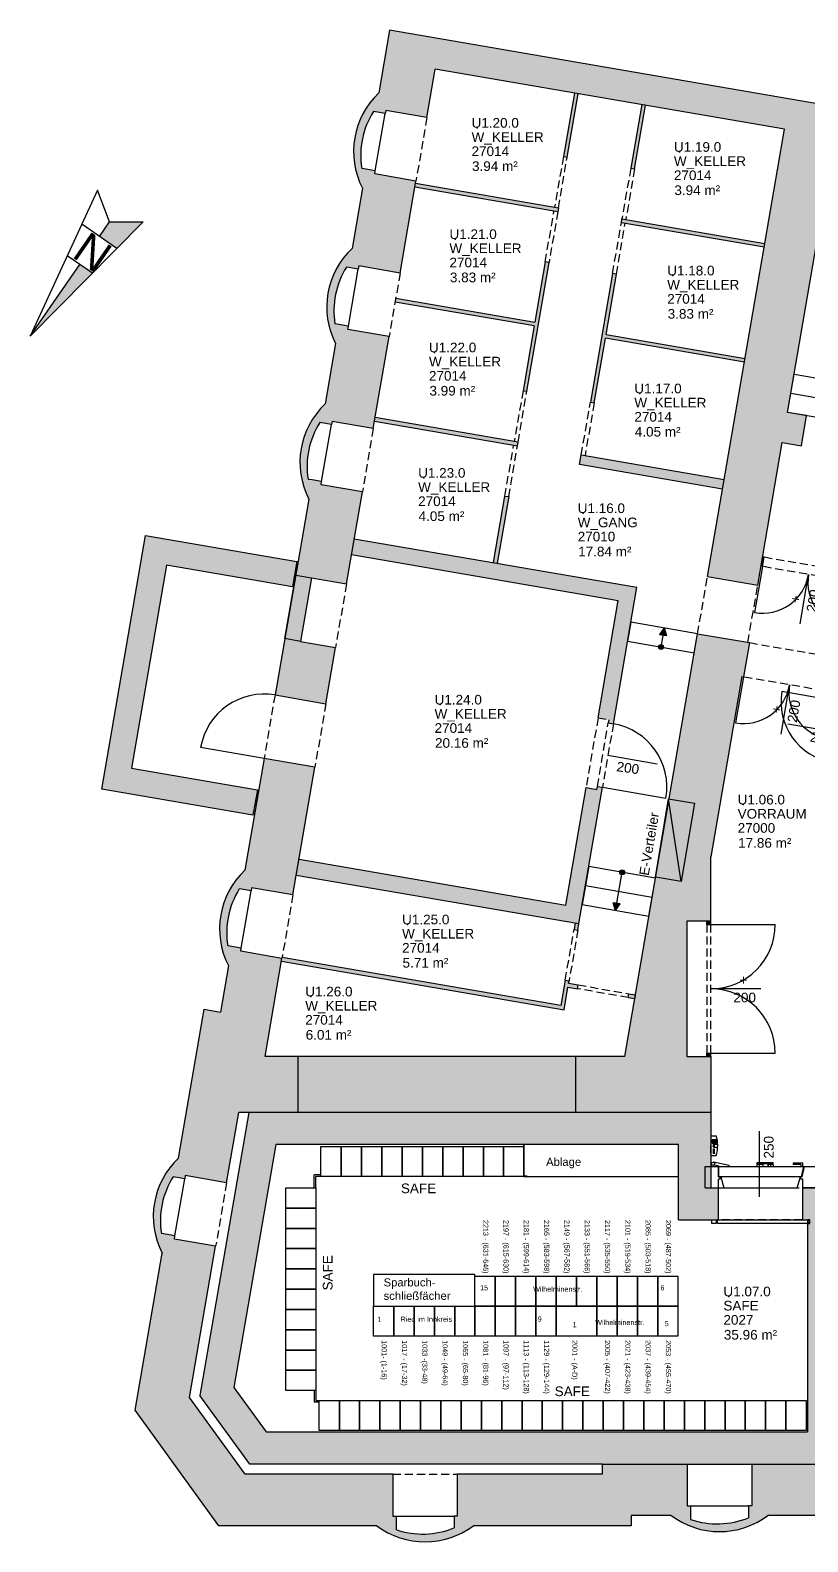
# Model space of a CAD drawing. Header units: centimetres. Extents: x 742 to 3303, y 156 to 2503.
# Drawn here: x 742 to 1949, y 156 to 2503 of the extents above; entities that cross this region are included whole.
import ezdxf
from ezdxf.enums import TextEntityAlignment as Align

# ---------------------------------------------------------------- set-up
doc = ezdxf.new("R2010")
doc.units = ezdxf.units.CM
doc.header["$LTSCALE"] = 50
doc.linetypes.add('AUSGEZOGEN', pattern=[0])
doc.linetypes.add('VERDECKT', pattern=[0.375, 0.25, -0.125])
for name, color, linetype in [('ARC-Tueren', 5, 'Continuous'), ('ARC-Tueren-nv', 5, 'Continuous'), ('BE-T-PM', 7, 'Continuous'), ('BE-T-RNBVBF', 7, 'Continuous'), ('BS-NPF', 7, 'Continuous'), ('BS-STT-A', 203, 'Continuous'), ('BS-WA-A-T', 203, 'Continuous'), ('BS-WA-C-NT', 253, 'Continuous'), ('BS-WA-C-T', 253, 'Continuous'), ('BS-WA-S-NT', 201, 'Continuous'), ('BS-WA-S-T', 201, 'Continuous'), ('BS-WA-V-NT', 203, 'VERDECKT'), ('BS-WA-V-T', 203, 'VERDECKT'), ('HB-ZU-EL-VS', 10, 'Continuous'), ('HB-ZU-MOE', 42, 'Continuous'), ('HB-ZU-MOE-SI', 145, 'Continuous')]:
    doc.layers.add(name, color=color, linetype=linetype)
doc.styles.add('MOE', font='arial.ttf')
doc.styles.add('RNB', font='arial.ttf', dxfattribs={"width": 0.8})
doc.styles.get("Standard").update_dxf_attribs({"font": 'arial.ttf'})

# ---------------------------------------------------------------- blocks, each defined once
blk = doc.blocks.new('RNB-VBF')
at = {"layer": 'BE-T-PM'}
blk.add_point((0, 0), dxfattribs=at)
at = {"layer": 'BE-T-RNBVBF', "style": 'RNB'}
for tag, p in [('RAUM_NUMMER', (-8.6, 0.1)), ('RAUM_BEZEICHNUNG', (-8.6, -21.9)), ('RAUM_NUMMER_OE', (-8.6, -43.9)), ('FLAECHE', (-7.9, -67.1))]:
    blk.add_attdef(tag, p, '', height=15, dxfattribs=at)
for tag, p, height, flags in [('BELEGUNG_MAX', (72.4, -52.8), 2.5, 9), ('BELEGUNG_AUS_MOEBLIERUNGSPLAN', (72.4, -56.9), 2.5, 9), ('BEMERKUNG', (72.4, -69.4), 2.5, 9), ('ID', (72.4, -61.1), 2.5, 9), ('ID_RNB', (72.4, -65.3), 2.5, 9), ('RAUM_NUMMER_PLATZHALTER', (-9.2, -89.3), 15, 1), ('RAUM_HOEHE', (72.4, -73.4), 2.5, 9), ('RAUM_FUNKTION', (72.4, -77.4), 2.5, 9), ('RAUM_AUFBAU', (72.4, -81.4), 2.5, 9), ('RAUM_MIETEINHEIT', (72.4, -85.4), 2.5, 9), ('BODENBELAG_AUS_PLAN', (-9.2, -111.3), 15, 1)]:
    blk.add_attdef(tag, p, '', height=height, dxfattribs=dict(at, flags=flags))
blk = doc.blocks.new('*U3')
for p, q in [((0, 0), (31.5, 0)), ((0, -46.5), (0, 0)), ((31.5, 0), (31.5, -46.5)), ((31.5, -46.5), (0, -46.5))]:
    blk.add_line(p, q)
at = {"style": 'MOE'}
blk.add_attdef('BEZEICHNUNG', (-2, -72.4), '', height=15, dxfattribs=at)
for tag, p, flags in [('BREITE1', (-3.8, -104.6), 3), ('LAENGE1', (-3.6, -89.5), 3), ('HOEHE', (-4.5, -120.7), 1), ('HERSTELLER', (-4.5, -151.1), 1), ('INVENTARNUMMER', (-4.5, -136.1), 1), ('DB_ID', (-4.5, -166.1), 1), ('BEMERKUNG', (-4.5, -184.3), 1)]:
    blk.add_attdef(tag, p, '', height=12.5, dxfattribs=dict(at, flags=flags))
blk = doc.blocks.new('*U4')
for p, q in [((0, 0), (31.5, 0)), ((0, -46.5), (0, 0)), ((31.5, 0), (31.5, -46.5)), ((31.5, -46.5), (0, -46.5))]:
    blk.add_line(p, q)
at = {"style": 'MOE'}
blk.add_attdef('BEZEICHNUNG', (-12.3, 6.9), '', height=15, dxfattribs=at)
for tag, p, flags in [('BREITE1', (-3.8, -104.6), 3), ('LAENGE1', (-3.6, -89.5), 3), ('HOEHE', (-4.5, -120.7), 1), ('HERSTELLER', (-4.5, -151.1), 1), ('INVENTARNUMMER', (-4.5, -136.1), 1), ('DB_ID', (-4.5, -166.1), 1), ('BEMERKUNG', (-4.5, -184.3), 1)]:
    blk.add_attdef(tag, p, '', height=12.5, dxfattribs=dict(at, flags=flags))
blk = doc.blocks.new('*U11')
for points in [[(5.5, 48.9), (0, 60), (-5.5, 48.9)], [(3.7, 0, 1), (-3.7, 0, 1)]]:
    blk.add_hatch(color=7).paths.add_polyline_path(points)
at = {"color": 7}
for p, q in [((0, 60), (-5.5, 48.9)), ((-5.5, 48.9), (5.5, 48.9)), ((0, 60), (0, 0)), ((0, 60), (5.5, 48.9))]:
    blk.add_line(p, q, dxfattribs=at)
blk.add_circle((0, 0), 3.75, dxfattribs=at)
blk = doc.blocks.new('*U12')
for points in [[(5.5, 18.9), (0, 30), (-5.5, 18.9)], [(3.7, 0, 1), (-3.7, 0, 1)]]:
    blk.add_hatch(color=7).paths.add_polyline_path(points)
at = {"color": 7}
for p, q in [((0, 30), (-5.5, 18.9)), ((0, 30), (0, 0)), ((0, 30), (5.5, 18.9)), ((-5.5, 18.9), (5.5, 18.9))]:
    blk.add_line(p, q, dxfattribs=at)
blk.add_circle((0, 0), 3.75, dxfattribs=at)
blk = doc.blocks.new('*U29')
at = {"layer": 'ARC-Tueren'}
blk.add_line((-49.5, -28.3), (-49.5, -128.3), dxfattribs=at)
blk.add_arc((-49.5, -28.3), 100, 270, 0, dxfattribs=at)
at = {"layer": 'ARC-Tueren-nv'}
blk.add_line((0.5, -105.9), (0.5, -28.3), dxfattribs=at)
at = {"layer": 'ARC-Tueren-nv', "flags": 1}
for tag, p in [('TUERTYP', (-98.6, 40.2)), ('FLAECHE', (-98.6, 31.6)), ('DORNMASS', (-98.6, 23.1)), ('ANSCHLAGTYP', (-98.6, 14.5)), ('MATERIAL', (-98.6, 5.9)), ('FARBE', (-98.6, -2.6))]:
    blk.add_attdef(tag, p, '', height=5, dxfattribs=at)
at = {"layer": 'ARC-Tueren-nv'}
for tag, p in [('BRANDSCHUTZ-KL', (1.3, 4.2)), ('BEMERKUNG', (4.2, -11.2)), ('TUER-NR', (0.6, -14.2))]:
    blk.add_attdef(tag, text='', height=12.5, dxfattribs=at).set_placement(p, align=Align.CENTER)
blk.add_attdef('HOEHE', (-21.2, -44.9), '', height=15, rotation=271.6432, dxfattribs=at)
at = {"layer": 'ARC-Tueren-nv', "flags": 2}
blk.add_attdef('BREITE1', (5.9, -44.2), '', height=15, rotation=271.6432, dxfattribs=at)
blk = doc.blocks.new('*U31')
at = {"layer": 'ARC-Tueren'}
for p, q in [((-100, 79.5), (-100, -20.5)), ((100, 79.5), (100, -20.5))]:
    blk.add_line(p, q, dxfattribs=at)
for centre, start, end in [((-100, 79.5), 270, 0), ((100, 79.5), 180, 270)]:
    blk.add_arc(centre, 100, start, end, dxfattribs=at)
at = {"layer": 'ARC-Tueren-nv'}
blk.add_line((0, 1.9), (0, 79.5), dxfattribs=at)
at = {"layer": 'ARC-Tueren-nv', "insert": (21.1, 35.1), "char_height": 15, "width": 48.816, "attachment_point": 1, "rotation": 270}
blk.add_mtext('+', dxfattribs=at)
at = {"layer": 'ARC-Tueren-nv', "flags": 1}
for tag, p in [('TUERTYP', (-99.1, 148)), ('FLAECHE', (-99.1, 139.5)), ('ANSCHLAGTYP', (-99.1, 122.3)), ('DORNMASS', (-99.1, 130.9)), ('MATERIAL', (-99.1, 113.8)), ('FARBE', (-99.1, 105.2))]:
    blk.add_attdef(tag, p, '', height=5, dxfattribs=at)
at = {"layer": 'ARC-Tueren-nv'}
for tag, p in [('BEMERKUNG', (-0.9, 112.3)), ('BRANDSCHUTZ-KL', (-0.4, 96.4)), ('TUER-NR', (0, 79.6))]:
    blk.add_attdef(tag, text='', height=12.5, dxfattribs=at).set_placement(p, align=Align.CENTER)
at = {"layer": 'ARC-Tueren-nv', "flags": 2}
for tag, p in [('BREITE1', (5.3, 71.2)), ('BREITE2', (6.1, 24.2))]:
    blk.add_attdef(tag, p, '', height=15, rotation=270, dxfattribs=at)
at = {"layer": 'ARC-Tueren-nv'}
blk.add_attdef('HOEHE', (-21, 44.5), '', height=15, rotation=270, dxfattribs=at)
blk = doc.blocks.new('*U32')
at = {"layer": 'ARC-Tueren'}
blk.add_line((-47, -28.3), (-47, -123.3), dxfattribs=at)
blk.add_arc((-47, -28.3), 95, 270, 0, dxfattribs=at)
at = {"layer": 'ARC-Tueren-nv'}
blk.add_line((0.5, -105.9), (0.5, -28.3), dxfattribs=at)
at = {"layer": 'ARC-Tueren-nv', "flags": 1}
for tag, p in [('TUERTYP', (-98.6, 40.2)), ('FLAECHE', (-98.6, 31.6)), ('DORNMASS', (-98.6, 23.1)), ('ANSCHLAGTYP', (-98.6, 14.5)), ('MATERIAL', (-98.6, 5.9)), ('FARBE', (-98.6, -2.6))]:
    blk.add_attdef(tag, p, '', height=5, dxfattribs=at)
at = {"layer": 'ARC-Tueren-nv'}
for tag, p in [('BRANDSCHUTZ-KL', (1.3, 4.2)), ('BEMERKUNG', (4.2, -11.2)), ('TUER-NR', (0.6, -14.2))]:
    blk.add_attdef(tag, text='', height=12.5, dxfattribs=at).set_placement(p, align=Align.CENTER)
at = {"layer": 'ARC-Tueren-nv', "flags": 2}
blk.add_attdef('BREITE1', (-5, -68.5), '', height=15, rotation=91.3087, dxfattribs=at)
at = {"layer": 'ARC-Tueren-nv'}
blk.add_attdef('HOEHE', (22.1, -67.9), '', height=15, rotation=91.3087, dxfattribs=at)
blk = doc.blocks.new('*U33')
at = {"layer": 'ARC-Tueren'}
for p, q in [((-72.5, 79.5), (-72.5, 7)), ((72.5, 79.5), (72.5, 7))]:
    blk.add_line(p, q, dxfattribs=at)
for centre, start, end in [((-72.5, 79.5), 270, 0), ((72.5, 79.5), 180, 270)]:
    blk.add_arc(centre, 72.5, start, end, dxfattribs=at)
at = {"layer": 'ARC-Tueren-nv'}
blk.add_line((0, 1.9), (0, 79.5), dxfattribs=at)
at = {"layer": 'ARC-Tueren-nv', "insert": (-21.1, 32.3), "char_height": 15, "width": 48.816, "attachment_point": 1, "rotation": 90.1098}
blk.add_mtext('+', dxfattribs=at)
at = {"layer": 'ARC-Tueren-nv', "flags": 1}
for tag, p in [('TUERTYP', (-99.1, 148)), ('FLAECHE', (-99.1, 139.5)), ('ANSCHLAGTYP', (-99.1, 122.3)), ('DORNMASS', (-99.1, 130.9)), ('MATERIAL', (-99.1, 113.8)), ('FARBE', (-99.1, 105.2))]:
    blk.add_attdef(tag, p, '', height=5, dxfattribs=at)
at = {"layer": 'ARC-Tueren-nv'}
for tag, p in [('BEMERKUNG', (-0.9, 112.3)), ('BRANDSCHUTZ-KL', (-0.4, 96.4)), ('TUER-NR', (0, 79.6))]:
    blk.add_attdef(tag, text='', height=12.5, dxfattribs=at).set_placement(p, align=Align.CENTER)
at = {"layer": 'ARC-Tueren-nv', "flags": 2}
for tag, p in [('BREITE2', (-6.2, 43.2)), ('BREITE1', (-5.3, -3.7))]:
    blk.add_attdef(tag, p, '', height=15, rotation=90.1098, dxfattribs=at)
at = {"layer": 'ARC-Tueren-nv'}
blk.add_attdef('HOEHE', (21.1, 22.9), '', height=15, rotation=90.1098, dxfattribs=at)
blk = doc.blocks.new('*U61')
at = {"layer": 'ARC-Tueren'}
for p, q in [((-78.2, -6.2), (-78.2, -11.6)), ((-75.2, -6.2), (-78.2, -6.2)), ((-78.2, -11.6), (-75.2, -11.6)), ((-73.5, -6.2), (65, -6.2)), ((-66.6, -11.6), (-73.5, -11.6)), ((-66.6, -74.9), (-66.6, -11.6)), ((63.4, -11.6), (-66.6, -11.6)), ((63.4, -11.6), (63.4, -74.9)), ((63.4, -11.6), (65, -11.6)), ((65, -6.2), (65, -11.6)), ((67, -11.6), (67, -6.2)), ((67, -6.2), (73.8, -6.2)), ((73.8, -11.6), (67, -11.6)), ((73.8, -6.2), (73.8, -11.6)), ((-90.7, -94.6), (-90.7, -61.6)), ((-90.7, -61.6), (-66.6, -61.6)), ((-58.7, -61.6), (-63.7, -78.6)), ((55.5, -61.6), (-58.7, -61.6)), ((59.8, -78.6), (55.5, -61.6)), ((84.3, -61.6), (63.4, -61.6)), ((84.3, -61.6), (84.3, -94.6)), ((-66.2, -78.6), (-69.7, -94.6)), ((-65.2, -78.6), (-68.7, -94.6)), ((-66.6, -74.9), (-64.1, -74.9)), ((-66.2, -78.6), (63.3, -78.6)), ((-64.1, -74.9), (-64.1, -78.6)), ((60.7, -74.9), (60.7, -78.5)), ((60.7, -74.9), (63.4, -74.9)), ((63.4, -78.5), (60.7, -78.5)), ((63.3, -94.6), (63.3, -78.6)), ((63.4, -78.5), (63.4, -94.6)), ((84.3, -94.6), (-90.7, -94.6)), ((-67.4, -94.6), (-67.4, -99.7)), ((-67.4, -99.7), (-52.4, -99.7)), ((-64.4, -97.7), (-64.4, -94.6)), ((-64.4, -97.7), (-52.4, -97.7)), ((-52.4, -99.7), (-52.4, -97.6)), ((-21.8, -94.6), (-21.8, -97.6)), ((-21.8, -97.6), (-13.4, -97.6)), ((-21.4, -98.7), (-21.4, -100.7)), ((-21.4, -98.7), (3.6, -98.7)), ((3.6, -100.7), (-21.4, -100.7)), ((-19.8, -97.6), (-19.8, -99.6)), ((-19.8, -99.6), (-15.8, -99.6)), ((-17.9, -94.7), (-17.9, -98.7)), ((-15.8, -99.6), (-15.8, -97.6)), ((-13.4, -97.6), (-13.4, -94.6)), ((-12.9, -98.7), (-12.9, -94.7)), ((-5.9, -94.6), (-5.9, -97.6)), ((-5.9, -97.6), (4.1, -97.6)), ((3.6, -98.7), (3.6, -100.7)), ((4.1, -97.6), (4.1, -94.6)), ((46.9, -94.6), (46.9, -96.3)), ((46.9, -96.3), (71.1, -101.4)), ((61.9, -94.6), (70.2, -97.3)), ((70.2, -94.6), (70.9, -96.8)), ((73.9, -94.6), (73.3, -96.9))]:
    blk.add_line(p, q, dxfattribs=at)
blk.add_circle((72, -99.1), 2.5, dxfattribs=at)
for radius, start, end in [(3.2, 122.4613, 237.5372), (2.7, 89.8688, 269.9348)]:
    blk.add_arc((-73.5, -8.9), radius, start, end, dxfattribs=at)
at = {"layer": 'ARC-Tueren-nv'}
blk.add_line((0, -47.6), (0, -149.4), dxfattribs=at)
at = {"layer": 'ARC-Tueren-nv', "flags": 1}
for tag, p in [('TUERTYP', (-112.2, 43.9)), ('FLAECHE', (-112.2, 35.3)), ('DORNMASS', (-112.2, 26.8)), ('ANSCHLAGTYP', (-112.2, 18.2)), ('MATERIAL', (-112.2, 9.6)), ('FARBE', (-112.2, 1.1)), ('BEMERKUNG', (-112.2, -7.5))]:
    blk.add_attdef(tag, p, '', height=5, dxfattribs=at)
at = {"layer": 'ARC-Tueren-nv'}
for tag, p in [('BRANDSCHUTZ-KL', (-6.2, -6.6)), ('TUER-NR', (-2.4, -22.1))]:
    blk.add_attdef(tag, text='', height=12.5, dxfattribs=at).set_placement(p, align=Align.CENTER)
blk.add_attdef('HOEHE', (-21.9, -107.1), '', height=15, rotation=270, dxfattribs=at)
at = {"layer": 'ARC-Tueren-nv', "flags": 2}
blk.add_attdef('BREITE1', (4.8, -107.1), '', height=15, rotation=270, dxfattribs=at)
blk = doc.blocks.new('BS-Nordpeil')
h = blk.add_hatch(color=256)
h.paths.add_polyline_path([(122.7, 178), (107, 155.2), (134.2, 136.5), (175, 178)])
h.paths.add_polyline_path([(0, 0), (96.4, 98), (76.8, 111.5)])
for p, q in [((104.1, 226.9), (0, 0)), ((122.7, 178), (104.1, 226.9)), ((175, 178), (0, 0)), ((134.2, 136.5), (79.8, 174)), ((107, 155.2), (122.7, 178)), ((122.7, 178), (175, 178)), ((96.4, 98), (57.3, 124.9)), ((0, 0), (76.8, 111.5))]:
    blk.add_line(p, q)
at = {"insert": (90.2, 164.6), "char_height": 49, "width": 115.716, "attachment_point": 1, "rotation": 325.4226}
blk.add_mtext('N', dxfattribs=at)
blk = doc.blocks.new('*U62')
for p, q in [((0, 0), (63, 0)), ((0, -46.5), (0, 0)), ((63, 0), (63, -46.5)), ((63, -46.5), (0, -46.5))]:
    blk.add_line(p, q)
at = {"style": 'MOE'}
blk.add_attdef('BEZEICHNUNG', (-2, -72.4), '', height=15, dxfattribs=at)
for tag, p, flags in [('BREITE1', (-3.8, -104.6), 3), ('LAENGE1', (-3.6, -89.5), 3), ('HOEHE', (-4.5, -120.7), 1), ('HERSTELLER', (-4.5, -151.1), 1), ('INVENTARNUMMER', (-4.5, -136.1), 1), ('DB_ID', (-4.5, -166.1), 1), ('BEMERKUNG', (-4.5, -184.3), 1)]:
    blk.add_attdef(tag, p, '', height=12.5, dxfattribs=dict(at, flags=flags))
blk = doc.blocks.new('*U105')
blk.add_hatch(color=1).paths.add_polyline_path([(123.3, -40.4), (123.3, 0), (0, -40.4)])
for p, q in [((0, -40.4), (0, 0)), ((0, 0), (123.3, 0)), ((123.3, 0), (123.3, -40.4)), ((123.3, -40.4), (0, -40.4))]:
    blk.add_line(p, q)
at = {"color": 0}
blk.add_line((0, -40.4), (123.3, 0), dxfattribs=at)
at = {"color": 7, "ltscale": 100}
blk.add_attdef('BEZEICHNUNG', (-0.4, 10.9), '', height=15, dxfattribs=at)
at = {"color": 7, "ltscale": 100, "flags": 1}
for tag, p in [('TYPE', (-0.8, -74.9)), ('VERTEILERNUMMER', (-0.8, -95.1)), ('BEMERKUNG', (-0.8, -114.2))]:
    blk.add_attdef(tag, p, '', height=15, dxfattribs=at)

msp = doc.modelspace()

# ---------------------------------------------------------------- hatches: boundary and pattern name
at = {"layer": 'BS-WA-C-NT'}
h = msp.add_hatch(color=256, dxfattribs=at)
h.paths.add_polyline_path([(1592.4, 2404.4), (1586.5, 2405.4), (1569.5, 2306.8), (1575.4, 2305.8)])
h.paths.add_polyline_path([(1696.9, 2386.4), (1691, 2387.4), (1674, 2288.8), (1679.9, 2287.8)])
h.paths.add_polyline_path([(1561.8, 2227), (1340.1, 2265.2), (1339.1, 2259.3), (1560.8, 2221.1)])
h.paths.add_polyline_path([(1660.4, 2210), (1659.4, 2204.1), (1881.1, 2165.9), (1882.1, 2171.8)])
h.paths.add_polyline_path([(1635.6, 2030.6), (1651.7, 2124.2), (1645.8, 2125.3), (1611.3, 1925.2), (1617.2, 1924.2), (1634.6, 2024.7), (1850.4, 1987.5), (1851.4, 1993.4)])
h.paths.add_polyline_path([(1547.2, 2142.2), (1541.3, 2143.3), (1525.2, 2049.6), (1309.4, 2086.8), (1308.4, 2080.9), (1524.2, 2043.7), (1506.9, 1943.2), (1512.8, 1942.2)])
h = msp.add_hatch(color=256, dxfattribs=at)
h.paths.add_polyline_path([(1499.2, 1863.3), (1277.5, 1901.5), (1276.4, 1895.6), (1498.2, 1857.4)])
h.paths.add_polyline_path([(1597.2, 1843.4), (1594.7, 1828.6), (1816.4, 1790.4), (1819, 1805.2)])
h.paths.add_polyline_path([(1484.6, 1778.6), (1478.7, 1779.6), (1460.9, 1676.1), (1466.8, 1675.1)])
for points in [[(1881.1, 1684.9), (1878.7, 1685.3), (1876.1, 1670.5), (1878.6, 1670.1), (1878.6, 1670.1)], [(1798.3, 1119.3), (1792.3, 1119.3), (1792.3, 1114.3), (1798.3, 1114.3)], [(1798.3, 914.3), (1792.3, 914.3), (1792.3, 909.3), (1798.3, 909.3)]]:
    msp.add_hatch(color=256, dxfattribs=at).paths.add_polyline_path(points)
h = msp.add_hatch(color=256, dxfattribs=at)
h.paths.add_polyline_path([(1593.6, 1115.5), (1587.7, 1116.5), (1586, 1106.6), (1591.9, 1105.6)])
h.paths.add_polyline_path([(1671.2, 1006.7), (1670.2, 1000.8), (1680.1, 999.1), (1681.1, 1005)])
h.paths.add_polyline_path([(1133, 1062.9), (1132.7, 1061.6), (1131.9, 1057), (1570.5, 981.4), (1576.6, 1016.9), (1591.4, 1014.4), (1592.4, 1020.3), (1577.6, 1022.8), (1578.3, 1026.8), (1572.4, 1027.8), (1565.6, 988.4)])
at = {"layer": 'BS-WA-C-T'}
h = msp.add_hatch(color=256, dxfattribs=at)
h.dxf.hatch_style = 1
h.paths.add_polyline_path([(1299.9, 2503), (1283.1, 2405.6, 0.333333), (1257.7, 2257.8), (1241.5, 2164.2, 0.333333), (1216.1, 2016.3), (1199.9, 1922.7, 0.333333), (1174.5, 1774.9), (1154.1, 1656.6), (1178.7, 1652.4), (1232.9, 1643.1), (1257.5, 1786), (1193.5, 1797), (1194.3, 1801.9), (1179.6, 1804.5), (1173.4, 1805.5, -0.181689), (1191.5, 1893.7), (1194.8, 1893.2), (1209.6, 1890.6), (1210.5, 1895.5), (1274.5, 1884.5), (1299.1, 2027.4), (1235.1, 2038.4), (1235.9, 2043.4), (1221.2, 2045.9), (1215, 2047, -0.181689), (1233.1, 2135.2), (1236.4, 2134.6), (1251.2, 2132.1), (1252.1, 2137), (1316.1, 2125.9), (1340.7, 2268.8), (1276.7, 2279.9), (1277.5, 2284.8), (1262.8, 2287.3), (1256.6, 2288.4, -0.181689), (1274.7, 2376.6), (1278, 2376), (1292.8, 2373.5), (1293.7, 2378.4), (1357.7, 2367.4), (1370.7, 2442.6), (1912.7, 2349.2), (1793, 1654.4), (1871, 1641), (1909.2, 1862.7), (1938.8, 1857.6), (1946.9, 1904.4), (1917.3, 1909.5), (1990.7, 2335.7), (2536.3, 2241.7), (2524.4, 2172.8), (2602.5, 2159.3), (2622.4, 2275.1)])
h = msp.add_hatch(color=256, dxfattribs=at)
h.paths.add_polyline_path([(2602.5, 2159.3), (2524.4, 2172.8), (2507.5, 2074.2), (2585.5, 2060.8)])
h.paths.add_polyline_path([(2585.5, 2060.8), (2507.5, 2074.2), (2483.7, 1936.2), (2561.7, 1922.8)])
h.paths.add_polyline_path([(2544.8, 1824.2), (2466.7, 1837.7), (2462.9, 1815.5), (2242.5, 1853.5), (2234.4, 1806.7), (2454.8, 1768.7), (2444.7, 1710.2), (2522.8, 1696.8)])
h.paths.add_polyline_path([(2561.7, 1922.8), (2537.1, 1927), (2520.1, 1828.5), (2544.8, 1824.2)])
h.paths.add_polyline_path([(3302.6, 1546), (2496.8, 1546), (2505.8, 1598.2), (2427.8, 1611.7), (2416.8, 1547.9), (2478, 1466.8), (3252.6, 1466.8), (3252.6, 907.2), (3252.6, 822.3), (3252.6, 276.3), (3117.3, 276.3), (3117.3, 822.3), (3252.6, 822.3), (3252.6, 907.2), (3117.3, 907.2), (3117.3, 1322.2), (3084.8, 1322.2), (3084.8, 907.2), (3011.6, 907.2), (3011.6, 1322.2), (2710.1, 1322.2), (2710.1, 889.3), (2411.1, 889.3), (2411.1, 1321.1), (2364.1, 1321.1), (2364.1, 909.3), (2053.3, 909.3), (2053.3, 822.3), (2364.1, 822.3), (2740.1, 822.3), (2792.3, 822.3), (2792.3, 907.2), (2740.1, 907.2), (2740.1, 1272.2), (2969.3, 1272.2), (2969.3, 907.2), (2919.3, 907.2), (2919.3, 822.3), (3084.8, 822.3), (3084.8, 819.3), (3084.8, 807.3), (3084.8, 276.3), (2915.4, 276.3), (2915.4, 211.3), (2910.4, 211.3), (2910.4, 196.3), (2910.4, 192.9, -0.181689), (2820.4, 190.1), (2820.4, 196.3), (2820.4, 211.3), (2815.4, 211.3), (2815.4, 276.3), (2652, 276.3), (2652, 211.3), (2647, 211.3), (2647, 196.3), (2647, 192.9, -0.181689), (2557, 190.1), (2557, 196.3), (2557, 211.3), (2552, 211.3), (2552, 276.3), (2388.6, 276.3), (2388.6, 211.3), (2383.6, 211.3), (2383.6, 196.3), (2383.6, 192.9, -0.181689), (2293.6, 190.1), (2293.6, 196.3), (2293.6, 211.3), (2288.6, 211.3), (2288.6, 276.3), (2125.2, 276.3), (2125.2, 211.3), (2120.2, 211.3), (2120.2, 196.3), (2120.2, 192.9, -0.181689), (2030.2, 190.1), (2030.2, 196.3), (2030.2, 211.3), (2025.2, 211.3), (2025.2, 276.3), (1861.8, 276.3), (1861.8, 211.3), (1856.8, 211.3), (1856.8, 196.3), (1856.8, 192.9, -0.181689), (1766.8, 190.1), (1766.8, 196.3), (1766.8, 211.3), (1761.8, 211.3), (1761.8, 276.3), (1629.8, 276.3), (1629.8, 260.5), (1404.8, 260.5), (1404.8, 195.5), (1399.8, 195.5), (1399.8, 180.5), (1399.8, 177.1, -0.181689), (1309.8, 174.3), (1309.8, 180.5), (1309.8, 195.5), (1304.8, 195.5), (1304.8, 260.5), (1075.6, 260.5), (989.4, 379.4), (1029.9, 614.6), (965.8, 625.6), (966.7, 630.6), (951.9, 633.1), (945.8, 634.2, -0.181689), (963.8, 722.4), (967.2, 721.8), (982, 719.3), (982.8, 724.2), (1046.9, 713.1), (1065.7, 822.3), (1157.2, 822.3), (1157.2, 909.3), (1106.5, 909.3), (1132.7, 1061.6), (1068.7, 1072.7), (1069.5, 1077.6), (1054.8, 1080.1), (1048.6, 1081.2, -0.181689), (1066.7, 1169.4), (1070, 1168.8), (1084.8, 1166.3), (1085.7, 1171.2), (1149.7, 1160.2), (1183.9, 1358.5), (1105.1, 1372.1), (1075.1, 1198.4, 0.333333), (1049.7, 1050.6), (1037.2, 978.2), (1012.1, 982.5), (972.3, 751.4, 0.333333), (946.8, 603.5), (904.8, 359.7), (1034.8, 180.5), (1279.8, 180.5, 0.333333), (1429.8, 180.5), (1674.8, 180.5), (1674.8, 196.3), (1736.8, 196.3, 0.333333), (1886.8, 196.3), (2000.2, 196.3, 0.333333), (2150.2, 196.3), (2263.6, 196.3, 0.333333), (2413.6, 196.3), (2527, 196.3, 0.333333), (2677, 196.3), (2790.4, 196.3, 0.333333), (2940.4, 196.3), (3302.6, 196.3), (3302.6, 1474.3)])
h = msp.add_hatch(color=256, dxfattribs=at)
h.paths.add_polyline_path([(1155.7, 1678), (921.2, 1718.4), (853.3, 1324.2), (1087.8, 1283.8), (1094.6, 1323.2), (899.5, 1356.8), (953.8, 1672.2), (1148.9, 1638.6)])
h.paths.add_polyline_path([(1178.7, 1652.4), (1154.1, 1656.6), (1137.1, 1558.1), (1161.7, 1553.8)])
h.paths.add_polyline_path([(1215.9, 1544.5), (1137.1, 1558.1), (1122, 1470.7), (1200.9, 1457.1)])
h.paths.add_polyline_path([(1245, 1713.3), (1240.8, 1688.7), (1654.7, 1617.4), (1623.3, 1435.1), (1640, 1432.2), (1639.2, 1427.2), (1647.1, 1425.9), (1683.6, 1637.8)])
h.paths.add_polyline_path([(1630.1, 1327.3), (1622.2, 1328.7), (1621.4, 1323.8), (1604.6, 1326.7), (1573.2, 1144.3), (1159.3, 1215.7), (1155, 1191), (1593.6, 1115.5)])
for points in [[(1777.7, 1565.7), (1858.2, 1551.9), (1849.1, 1498.6), (1846.6, 1499.1), (1798.3, 1219), (1798.3, 1119.3), (1760.8, 1119.3), (1760.8, 909.3), (1798.3, 909.3), (1798.3, 822.3), (1588.5, 822.3), (1588.5, 909.3), (1664.6, 909.3), (1712.3, 1186.3)], [(1588.5, 909.3), (1157.2, 909.3), (1157.2, 822.3), (1588.5, 822.3)]]:
    msp.add_hatch(color=256, dxfattribs=at).paths.add_polyline_path(points)
h = msp.add_hatch(color=256, dxfattribs=at)
h.paths.add_polyline_path([(2001.1, 1527.2), (1991.9, 1474), (2364.1, 1409.9), (2364.1, 1391.8), (2364.1, 1321.1), (2411.1, 1321.1), (2411.1, 1364.5), (2331.3, 1470.4)])
h.paths.add_polyline_path([(1798.3, 822.3), (1081.2, 822.3), (1005.5, 382.7), (1082.7, 276.3), (1629.8, 276.3), (1998.3, 276.3), (1998.3, 705.3), (1940.3, 705.3), (1940.3, 655.3), (1948.3, 655.3), (1948.3, 326.3), (1108.1, 326.3), (1058.3, 395), (1123.3, 772.3), (1748.3, 772.3), (1748.3, 655.3), (1810.3, 655.3), (1810.3, 705.3), (1798.3, 705.3)])

# ---------------------------------------------------------------- linework, layer by layer
at = {"layer": 'ARC-Tueren'}
msp.add_line((1105.1, 1372.1), (1006.5, 1389.1), dxfattribs=at)
msp.add_arc((1105.1, 1372.1), 100, 80.2241, 170.2241, dxfattribs=at)
at = {"layer": 'BS-STT-A', "linetype": 'AUSGEZOGEN'}
for p, q in [((1917.3, 1909.5), (1927.5, 1968.6)), ((1927.5, 1968.6), (2055.6, 1946.6)), ((1922.4, 1939.1), (2050.5, 1917)), ((2045.4, 1887.4), (1917.3, 1909.5)), ((1674.2, 1583.6), (1669.1, 1554)), ((1777.7, 1565.7), (1674.2, 1583.6)), ((1669.1, 1554), (1772.6, 1536.2)), ((1772.6, 1536.2), (1777.7, 1565.7)), ((1608.9, 1204.2), (1598.7, 1145)), ((1712.3, 1186.3), (1608.9, 1204.2)), ((1603.8, 1174.6), (1707.2, 1156.8)), ((1702.1, 1127.2), (1712.3, 1186.3)), ((1598.7, 1145), (1702.1, 1127.2))]:
    msp.add_line(p, q, dxfattribs=at)
at = {"layer": 'BS-WA-A-T'}
for p, q in [((1277.5, 2284.8), (1292.8, 2373.5)), ((1235.9, 2043.4), (1251.2, 2132.1)), ((1194.3, 1801.9), (1209.6, 1890.6)), ((1069.5, 1077.6), (1084.8, 1166.3)), ((966.7, 630.6), (982, 719.3)), ((1766.8, 211.3), (1856.8, 211.3)), ((1309.8, 195.5), (1399.8, 195.5))]:
    msp.add_line(p, q, dxfattribs=at)
at = {"layer": 'BS-WA-S-NT'}
for p, q in [((1586.5, 2405.4), (1569.5, 2306.8)), ((1575.4, 2305.8), (1592.4, 2404.4)), ((1691, 2387.4), (1674, 2288.8)), ((1679.9, 2287.8), (1696.9, 2386.4)), ((1569.5, 2306.8), (1575.4, 2305.8)), ((1674, 2288.8), (1679.9, 2287.8)), ((1560.8, 2221.1), (1339.1, 2259.3)), ((1340.1, 2265.2), (1561.8, 2227)), ((1561.8, 2227), (1560.8, 2221.1)), ((1659.4, 2204.1), (1660.4, 2210)), ((1660.4, 2210), (1882.1, 2171.8)), ((1881.1, 2165.9), (1659.4, 2204.1)), ((1512.8, 1942.2), (1547.2, 2142.2)), ((1541.3, 2143.3), (1525.2, 2049.6)), ((1547.2, 2142.2), (1541.3, 2143.3)), ((1645.8, 2125.3), (1611.3, 1925.2)), ((1635.6, 2030.6), (1651.7, 2124.2)), ((1651.7, 2124.2), (1645.8, 2125.3)), ((1524.2, 2043.7), (1308.4, 2080.9)), ((1309.4, 2086.8), (1525.2, 2049.6)), ((1524.2, 2043.7), (1506.9, 1943.2)), ((1617.2, 1924.2), (1634.6, 2024.7)), ((1850.4, 1987.5), (1634.6, 2024.7)), ((1635.6, 2030.6), (1851.4, 1993.4)), ((1506.9, 1943.2), (1512.8, 1942.2)), ((1611.3, 1925.2), (1617.2, 1924.2)), ((1499.2, 1863.3), (1277.5, 1901.5)), ((1276.4, 1895.6), (1498.2, 1857.4)), ((1498.2, 1857.4), (1499.2, 1863.3)), ((1594.7, 1828.6), (1597.2, 1843.4)), ((1597.2, 1843.4), (1819, 1805.2)), ((1816.4, 1790.4), (1594.7, 1828.6)), ((1460.9, 1676.1), (1478.7, 1779.6)), ((1484.6, 1778.6), (1466.8, 1675.1)), ((1478.7, 1779.6), (1484.6, 1778.6)), ((1878.6, 1670.1), (1876.1, 1670.5)), ((1878.6, 1670.1), (1881.1, 1684.9)), ((1878.7, 1685.3), (1881.1, 1684.9)), ((1792.3, 1114.3), (1792.3, 1119.3)), ((1792.3, 1114.3), (1798.3, 1114.3)), ((1798.3, 1114.3), (1798.3, 1119.3)), ((1131.9, 1057), (1570.5, 981.4)), ((1565.6, 988.4), (1133, 1062.9)), ((1572.4, 1027.8), (1565.6, 988.4)), ((1570.5, 981.4), (1576.6, 1016.9)), ((1572.4, 1027.8), (1578.3, 1026.8)), ((1576.6, 1016.9), (1591.4, 1014.4)), ((1577.6, 1022.8), (1578.3, 1026.8)), ((1577.6, 1022.8), (1592.4, 1020.3)), ((1591.4, 1014.4), (1592.4, 1020.3)), ((1792.3, 909.3), (1792.3, 914.3)), ((1792.3, 914.3), (1798.3, 914.3)), ((1798.3, 909.3), (1798.3, 914.3))]:
    msp.add_line(p, q, dxfattribs=at)
for points in [[(1587.7, 1116.5), (1586, 1106.6)], [(1586, 1106.6), (1591.9, 1105.6)], [(1591.9, 1105.6), (1593.6, 1115.5)], [(1670.2, 1000.8), (1671.2, 1006.7)], [(1670.2, 1000.8), (1680.1, 999.1)], [(1671.2, 1006.7), (1681.1, 1005), (1680.1, 999.1)]]:
    msp.add_lwpolyline(points, dxfattribs=at)
at = {"layer": 'BS-WA-S-T'}
for p, q in [((1299.9, 2503), (1283.1, 2405.6)), ((2622.4, 2275.1), (1299.9, 2503)), ((1357.7, 2367.4), (1370.7, 2442.6)), ((1912.7, 2349.2), (1370.7, 2442.6)), ((1278, 2376), (1274.7, 2376.6)), ((1292.8, 2373.5), (1278, 2376)), ((1293.7, 2378.4), (1292.8, 2373.5)), ((1357.7, 2367.4), (1293.7, 2378.4)), ((1793, 1654.4), (1912.7, 2349.2)), ((1917.3, 1909.5), (1990.7, 2335.7)), ((1262.8, 2287.3), (1256.6, 2288.4)), ((1277.5, 2284.8), (1262.8, 2287.3)), ((1276.7, 2279.9), (1277.5, 2284.8)), ((1340.7, 2268.8), (1276.7, 2279.9)), ((1257.7, 2257.8), (1241.5, 2164.2)), ((1316.1, 2125.9), (1340.7, 2268.8)), ((1252.1, 2137), (1251.2, 2132.1)), ((1316.1, 2125.9), (1252.1, 2137)), ((1236.4, 2134.6), (1233.1, 2135.2)), ((1251.2, 2132.1), (1236.4, 2134.6)), ((1221.2, 2045.9), (1215, 2047)), ((1235.9, 2043.4), (1221.2, 2045.9)), ((1235.1, 2038.4), (1235.9, 2043.4)), ((1299.1, 2027.4), (1235.1, 2038.4)), ((1274.5, 1884.5), (1299.1, 2027.4)), ((1216.1, 2016.3), (1199.9, 1922.7)), ((1946.9, 1904.4), (1917.3, 1909.5)), ((1938.8, 1857.6), (1946.9, 1904.4)), ((1194.8, 1893.2), (1191.5, 1893.7)), ((1209.6, 1890.6), (1194.8, 1893.2)), ((1210.5, 1895.5), (1209.6, 1890.6)), ((1274.5, 1884.5), (1210.5, 1895.5)), ((1871, 1641), (1909.2, 1862.7)), ((1909.2, 1862.7), (1938.8, 1857.6)), ((1179.6, 1804.5), (1173.4, 1805.5)), ((1194.3, 1801.9), (1179.6, 1804.5)), ((1193.5, 1797), (1194.3, 1801.9)), ((1257.5, 1786), (1193.5, 1797)), ((1232.9, 1643.1), (1257.5, 1786)), ((1174.5, 1774.9), (1122, 1470.7)), ((853.3, 1324.2), (921.2, 1718.4)), ((921.2, 1718.4), (1155.7, 1678)), ((1245, 1713.3), (1683.6, 1637.8)), ((953.8, 1672.2), (899.5, 1356.8)), ((1148.9, 1638.6), (953.8, 1672.2)), ((1155.7, 1678), (1148.9, 1638.6)), ((1240.8, 1688.7), (1654.7, 1617.4)), ((1137.1, 1558.1), (1154.1, 1656.6)), ((1154.1, 1656.6), (1178.7, 1652.4)), ((1178.7, 1652.4), (1161.7, 1553.8)), ((1178.7, 1652.4), (1232.9, 1643.1)), ((1793, 1654.4), (1871, 1641)), ((1647.1, 1425.9), (1683.6, 1637.8)), ((1623.3, 1435.1), (1654.7, 1617.4)), ((1161.7, 1553.8), (1137.1, 1558.1)), ((1161.7, 1553.8), (1215.9, 1544.5)), ((1664.6, 909.3), (1777.7, 1565.7)), ((1777.7, 1565.7), (1858.2, 1551.9)), ((1858.2, 1551.9), (1849.1, 1498.6)), ((1200.9, 1457.1), (1215.9, 1544.5)), ((1846.6, 1499.1), (1798.3, 1219)), ((1846.6, 1499.1), (1849.1, 1498.6)), ((1122, 1470.7), (1200.9, 1457.1)), ((1640, 1432.2), (1639.2, 1427.2)), ((1639.2, 1427.2), (1647.1, 1425.9)), ((1105.1, 1372.1), (1075.1, 1198.4)), ((1183.9, 1358.5), (1105.1, 1372.1)), ((899.5, 1356.8), (1094.6, 1323.2)), ((1149.7, 1160.2), (1183.9, 1358.5)), ((1087.8, 1283.8), (853.3, 1324.2)), ((1094.6, 1323.2), (1087.8, 1283.8)), ((1573.2, 1144.3), (1604.6, 1326.7)), ((1593.6, 1115.5), (1630.1, 1327.3)), ((1604.6, 1326.7), (1621.4, 1323.8)), ((1621.4, 1323.8), (1622.2, 1328.7)), ((1622.2, 1328.7), (1630.1, 1327.3)), ((1159.3, 1215.7), (1573.2, 1144.3)), ((1798.3, 1119.3), (1798.3, 1219)), ((1155, 1191), (1593.6, 1115.5)), ((1070, 1168.8), (1066.7, 1169.4)), ((1084.8, 1166.3), (1070, 1168.8)), ((1085.7, 1171.2), (1084.8, 1166.3)), ((1149.7, 1160.2), (1085.7, 1171.2)), ((1798.3, 1119.3), (1760.8, 1119.3)), ((1760.8, 1119.3), (1760.8, 909.3)), ((1054.8, 1080.1), (1048.6, 1081.2)), ((1069.5, 1077.6), (1054.8, 1080.1)), ((1068.7, 1072.7), (1069.5, 1077.6)), ((1132.7, 1061.6), (1068.7, 1072.7)), ((1106.5, 909.3), (1132.7, 1061.6)), ((1049.7, 1050.6), (1037.2, 978.2)), ((972.3, 751.4), (1012.1, 982.5)), ((1012.1, 982.5), (1037.2, 978.2)), ((1157.2, 909.3), (1106.5, 909.3)), ((1588.5, 909.3), (1157.2, 909.3)), ((1157.2, 909.3), (1157.2, 822.3)), ((1664.6, 909.3), (1588.5, 909.3)), ((1588.5, 909.3), (1588.5, 822.3)), ((1760.8, 909.3), (1798.3, 909.3)), ((1798.3, 909.3), (1798.3, 822.3)), ((1081.2, 822.3), (1005.5, 382.7)), ((1046.9, 713.1), (1065.7, 822.3)), ((1798.3, 822.3), (1065.7, 822.3)), ((1798.3, 822.3), (1798.3, 705.3)), ((1123.3, 772.3), (1058.3, 395)), ((1748.3, 772.3), (1123.3, 772.3)), ((1748.3, 655.3), (1748.3, 772.3)), ((967.2, 721.8), (963.8, 722.4)), ((982, 719.3), (967.2, 721.8)), ((982.8, 724.2), (982, 719.3)), ((1046.9, 713.1), (982.8, 724.2)), ((1798.3, 705.3), (1810.3, 705.3)), ((1810.3, 655.3), (1810.3, 705.3)), ((1940.3, 705.3), (1998.3, 705.3)), ((1940.3, 705.3), (1940.3, 655.3)), ((951.9, 633.1), (945.8, 634.2)), ((1748.3, 655.3), (1810.3, 655.3)), ((1940.3, 655.3), (1948.3, 655.3)), ((1948.3, 655.3), (1948.3, 326.3)), ((966.7, 630.6), (951.9, 633.1)), ((965.8, 625.6), (966.7, 630.6)), ((1029.9, 614.6), (965.8, 625.6)), ((989.4, 379.4), (1029.9, 614.6)), ((904.8, 359.7), (946.8, 603.5)), ((1075.6, 260.5), (989.4, 379.4)), ((1082.7, 276.3), (1005.5, 382.7)), ((1058.3, 395), (1108.1, 326.3)), ((1034.8, 180.5), (904.8, 359.7)), ((1108.1, 326.3), (1948.3, 326.3)), ((1304.8, 260.5), (1075.6, 260.5)), ((1629.8, 276.3), (1082.7, 276.3)), ((1304.8, 260.5), (1304.8, 195.5)), ((1629.8, 260.5), (1404.8, 260.5)), ((1404.8, 260.5), (1404.8, 195.5)), ((1629.8, 276.3), (2025.2, 276.3)), ((1629.8, 276.3), (1629.8, 260.5)), ((1761.8, 276.3), (1761.8, 211.3)), ((1861.8, 276.3), (1861.8, 211.3)), ((1761.8, 211.3), (1766.8, 211.3)), ((1766.8, 211.3), (1766.8, 196.3)), ((1861.8, 211.3), (1856.8, 211.3)), ((1856.8, 211.3), (1856.8, 196.3)), ((1304.8, 195.5), (1309.8, 195.5)), ((1309.8, 195.5), (1309.8, 180.5)), ((1404.8, 195.5), (1399.8, 195.5)), ((1399.8, 195.5), (1399.8, 180.5)), ((1736.8, 196.3), (1674.8, 196.3)), ((1674.8, 196.3), (1674.8, 180.5)), ((1674.8, 196.3), (1674.8, 196)), ((1766.8, 196.3), (1766.8, 190.1)), ((1856.8, 196.3), (1856.8, 192.9)), ((2000.2, 196.3), (1886.8, 196.3)), ((1279.8, 180.5), (1034.8, 180.5)), ((1309.8, 180.5), (1309.8, 174.3)), ((1399.8, 180.5), (1399.8, 177.1)), ((1674.8, 180.5), (1429.8, 180.5))]:
    msp.add_line(p, q, dxfattribs=at)
for centre, radius, start, end in [((1368.9, 2314.7), 125, 133.3542, 207.094), ((1383, 2308.5), 128, 147.8641, 189.0547), ((1327.3, 2073.3), 125, 133.3542, 207.094), ((1341.4, 2067.1), 128, 147.8641, 189.0547), ((1285.7, 1831.8), 125, 133.3542, 207.094), ((1299.8, 1825.7), 128, 147.8641, 189.0547), ((1160.9, 1107.5), 125, 133.3542, 207.094), ((1175, 1101.3), 128, 147.8641, 189.0547), ((1058.1, 660.5), 125, 133.3542, 207.094), ((1072.2, 654.3), 128, 147.8641, 189.0547), ((1811.8, 296.3), 125, 233.1301, 306.8699), ((1808.1, 311.3), 128, 251.1693, 292.36), ((1354.8, 280.5), 125, 233.1301, 306.8699), ((1351.1, 295.5), 128, 251.1693, 292.36)]:
    msp.add_arc(centre, radius, start, end, dxfattribs=at)
at = {"layer": 'BS-WA-V-NT'}
for p, q in [((1569.5, 2306.8), (1555.9, 2228)), ((1561.8, 2227), (1575.4, 2305.8)), ((1674, 2288.8), (1660.4, 2210)), ((1679.9, 2287.8), (1666.3, 2209)), ((1541.3, 2143.3), (1554.9, 2222.1)), ((1560.8, 2221.1), (1547.2, 2142.2)), ((1645.8, 2125.3), (1659.4, 2204.1)), ((1651.7, 2124.2), (1665.3, 2203.1)), ((1506.9, 1943.2), (1493.3, 1864.4)), ((1499.2, 1863.3), (1512.8, 1942.2)), ((1597.2, 1843.4), (1611.3, 1925.2)), ((1617.2, 1924.2), (1603.1, 1842.4)), ((1478.7, 1779.6), (1492.3, 1858.4)), ((1484.6, 1778.6), (1498.2, 1857.4)), ((2021.5, 1645.5), (1878.6, 1670.1)), ((1881.1, 1684.9), (2024, 1660.3)), ((1572.4, 1027.8), (1586, 1106.6)), ((1591.9, 1105.6), (1578.3, 1026.8)), ((1792.3, 1114.3), (1792.3, 914.3)), ((1798.3, 914.3), (1798.3, 1114.3)), ((1670.2, 1000.8), (1591.4, 1014.4)), ((1592.4, 1020.3), (1671.2, 1006.7))]:
    msp.add_line(p, q, dxfattribs=at)
at = {"layer": 'BS-WA-V-T'}
for p, q in [((1357.7, 2367.4), (1340.7, 2268.8)), ((1316.1, 2125.9), (1299.1, 2027.4)), ((1274.5, 1884.5), (1257.5, 1786)), ((1777.7, 1565.7), (1793, 1654.4)), ((1232.9, 1643.1), (1215.9, 1544.5)), ((1855.8, 1552.3), (1871, 1641)), ((1858.2, 1551.9), (2001.1, 1527.2)), ((1991.9, 1474), (1849.1, 1498.6)), ((1122, 1470.7), (1105.1, 1372.1)), ((1200.9, 1457.1), (1183.9, 1358.5)), ((1623.3, 1435.1), (1604.6, 1326.7)), ((1623.3, 1435.1), (1640, 1432.2)), ((1622.2, 1328.7), (1639.2, 1427.2)), ((1647.1, 1425.9), (1630.1, 1327.3)), ((1149.7, 1160.2), (1133, 1062.9)), ((1046.9, 713.1), (1029.9, 614.6)), ((1810.3, 705.3), (1940.3, 705.3)), ((1940.3, 655.3), (1810.3, 655.3)), ((1304.8, 260.5), (1404.8, 260.5))]:
    msp.add_line(p, q, dxfattribs=at)
at = {"layer": 'HB-ZU-MOE'}
for points in [[(1508.3, 722.8), (1748.3, 722.8), (1748.3, 772.3), (1508.3, 772.3)], [(1274.8, 521.3), (1432.3, 521.3), (1432.3, 570.8), (1274.8, 570.8)]]:
    msp.add_lwpolyline(points, close=True, dxfattribs=at)
at = {"layer": 'HB-ZU-MOE-SI'}
for p, q in [((1798.3, 782.8), (1798.8, 782.8)), ((1798.3, 782.8), (1798.3, 770.8)), ((1798.8, 755.5), (1798.8, 786.1)), ((1798.8, 786.1), (1806.5, 786.1)), ((1800.1, 774.8), (1800.1, 780.5)), ((1800.1, 780.5), (1806.3, 780.5)), ((1800.1, 778.6), (1806.3, 778.6)), ((1800.1, 776.7), (1806.3, 776.7)), ((1800.1, 774.8), (1806.3, 774.8)), ((1801.6, 774.8), (1801.6, 780.5)), ((1803.2, 774.8), (1803.2, 780.5)), ((1804.8, 774.8), (1804.8, 780.5)), ((1806.3, 774.8), (1806.3, 780.5)), ((1508.3, 722.8), (1508.3, 772.3)), ((1508.8, 723.3), (1508.8, 772.3)), ((1798.3, 758.8), (1798.3, 770.8)), ((1798.3, 758.8), (1798.8, 758.8)), ((1798.8, 755.5), (1806.5, 755.5)), ((1802.6, 773), (1809, 773)), ((1802.6, 768.6), (1809, 768.6)), ((1802.6, 758.2), (1802.6, 765.7)), ((1802.6, 765.7), (1803.9, 765.7)), ((1803.8, 768.6), (1803.8, 773)), ((1803.9, 758.2), (1803.9, 765.7)), ((1182.8, 705.3), (1182.8, 725.3)), ((1193.3, 725.3), (1182.8, 725.3)), ((1185.3, 705.3), (1185.3, 722.8)), ((1193.3, 722.8), (1185.3, 722.8)), ((1513.3, 722.8), (1507.3, 722.8)), ((1513.3, 723.3), (1508.8, 723.3)), ((1513.3, 723.3), (1513.3, 722.8)), ((1182.9, 390.3), (1182.9, 372.8)), ((1185.3, 390.3), (1185.3, 374.8)), ((1182.9, 372.8), (1190.3, 372.8)), ((1185.3, 374.8), (1190.3, 374.8)), ((1185.3, 372.8), (1185.3, 372.8))]:
    msp.add_line(p, q, dxfattribs=at)
for centre, radius, start, end in [((1760.9, 770.8), 48.1, 341.4205, 18.5109), ((1803.9, 770.8), 2.54, 120.4759, 239.4554)]:
    msp.add_arc(centre, radius, start, end, dxfattribs=at)

# ---------------------------------------------------------------- block references
at = {"layer": 'ARC-Tueren'}
ref = msp.add_blockref('*U33', (1936.5, 1579.4), dxfattribs=dict(at, rotation=350.2240769180202))
ref.add_attrib('HOEHE', '200', (1961.2, 1598.5), dxfattribs={"layer": 'ARC-Tueren-nv', "height": 15, "rotation": 80.3339})
ref = msp.add_blockref('*U33', (1907, 1408), dxfattribs=dict(at, rotation=350.2240769180202))
ref.add_attrib('HOEHE', '200', (1931.6, 1427), dxfattribs={"layer": 'ARC-Tueren-nv', "height": 15, "rotation": 80.3339})
ref = msp.add_blockref('*U32', (2022.1, 1408.5), dxfattribs=dict(at, rotation=260.2240706921054))
ref.add_attrib('HOEHE', '200', (1951.4, 1398.3), dxfattribs={"layer": 'ARC-Tueren-nv', "height": 15, "rotation": 351.5328})
ref = msp.add_blockref('*U29', (1610.6, 1380.9), dxfattribs=dict(at, rotation=80.22407069210541))
ref.add_attrib('HOEHE', '200', (1651.2, 1352.4), dxfattribs={"layer": 'ARC-Tueren-nv', "height": 15, "rotation": 351.8672})
ref = msp.add_blockref('*U31', (1877.8, 1014.3), dxfattribs=dict(at, rotation=90))
ref.add_attrib('HOEHE', '200', (1833.3, 993.3), dxfattribs={"layer": 'ARC-Tueren-nv', "height": 15})
ref = msp.add_blockref('*U61', (1873.7, 643.7), dxfattribs=dict(at, rotation=180))
ref.add_attrib('HOEHE', '250', (1895.6, 750.8), dxfattribs={"layer": 'ARC-Tueren-nv', "height": 15, "rotation": 90})
at = {"layer": 'BE-T-RNBVBF'}
for p, values in [((1435.6, 2351.5), {'RAUM_NUMMER': 'U1.20.0', 'RAUM_BEZEICHNUNG': 'W_KELLER', 'RAUM_NUMMER_OE': '27014', 'FLAECHE': '3.94 m²'}), ((1749.6, 2314.1), {'RAUM_NUMMER': 'U1.19.0', 'RAUM_BEZEICHNUNG': 'W_KELLER', 'RAUM_NUMMER_OE': '27014', 'FLAECHE': '3.94 m²'}), ((1401.3, 2178.7), {'RAUM_NUMMER': 'U1.21.0', 'RAUM_BEZEICHNUNG': 'W_KELLER', 'RAUM_NUMMER_OE': '27014', 'FLAECHE': '3.83 m²'}), ((1739.2, 2122.1), {'RAUM_NUMMER': 'U1.18.0', 'RAUM_BEZEICHNUNG': 'W_KELLER', 'RAUM_NUMMER_OE': '27014', 'FLAECHE': '3.83 m²'}), ((1369.5, 2002.7), {'RAUM_NUMMER': 'U1.22.0', 'RAUM_BEZEICHNUNG': 'W_KELLER', 'RAUM_NUMMER_OE': '27014', 'FLAECHE': '3.99 m²'}), ((1688.2, 1939), {'RAUM_NUMMER': 'U1.17.0', 'RAUM_BEZEICHNUNG': 'W_KELLER', 'RAUM_NUMMER_OE': '27014', 'FLAECHE': '4.05 m²'}), ((1352.7, 1807.9), {'RAUM_NUMMER': 'U1.23.0', 'RAUM_BEZEICHNUNG': 'W_KELLER', 'RAUM_NUMMER_OE': '27014', 'FLAECHE': '4.05 m²'}), ((1600.3, 1753), {'RAUM_NUMMER': 'U1.16.0', 'RAUM_BEZEICHNUNG': 'W_GANG', 'RAUM_NUMMER_OE': '27010', 'FLAECHE': '17.84 m²'}), ((1378.2, 1455.7), {'RAUM_NUMMER': 'U1.24.0', 'RAUM_BEZEICHNUNG': 'W_KELLER', 'RAUM_NUMMER_OE': '27014', 'FLAECHE': '20.16 m²'}), ((1848.5, 1300.5), {'RAUM_NUMMER': 'U1.06.0', 'RAUM_BEZEICHNUNG': 'VORRAUM', 'RAUM_NUMMER_OE': '27000', 'FLAECHE': '17.86 m²'}), ((1327.8, 1114.3), {'RAUM_NUMMER': 'U1.25.0', 'RAUM_BEZEICHNUNG': 'W_KELLER', 'RAUM_NUMMER_OE': '27014', 'FLAECHE': '5.71 m²'}), ((1177.5, 1002.4), {'RAUM_NUMMER': 'U1.26.0', 'RAUM_BEZEICHNUNG': 'W_KELLER', 'RAUM_NUMMER_OE': '27014', 'FLAECHE': '6.01 m²'}), ((1826.4, 536.6), {'RAUM_NUMMER': 'U1.07.0', 'RAUM_BEZEICHNUNG': 'SAFE', 'RAUM_NUMMER_OE': '2027', 'FLAECHE': '35.96 m²'})]:
    msp.add_blockref('RNB-VBF', p, dxfattribs=at).add_auto_attribs(values)
at = {"layer": 'BS-NPF', "rotation": 359.8996686130014}
msp.add_blockref('BS-Nordpeil', (742.2, 2027.7), dxfattribs=at)
at = {"layer": 'BS-STT-A', "color": 0}
for name, p, rotation in [('*U12', (1720.9, 1545.1), 350.2240709278284), ('*U11', (1660.6, 1195.2), 170.2240709278284)]:
    msp.add_blockref(name, p, dxfattribs=dict(at, rotation=rotation))
at = {"layer": 'HB-ZU-EL-VS'}
ref = msp.add_blockref('*U105', (1712.6, 1187.8), dxfattribs=dict(at, rotation=80.55825287788024))
ref.add_attrib('BEZEICHNUNG', 'E-Verteiler', (1701.8, 1189.2), dxfattribs={"layer": '0', "color": 7, "ltscale": 100, "height": 15, "rotation": 80.5583})
at = {"layer": 'HB-ZU-MOE-SI'}
for name, p in [('*U3', (1193.3, 769.3)), ('*U3', (1224.8, 769.3)), ('*U3', (1256.3, 769.3)), ('*U3', (1287.8, 769.3)), ('*U3', (1350.8, 769.3)), ('*U3', (1382.3, 769.3)), ('*U3', (1413.8, 769.3)), ('*U3', (1445.3, 769.3)), ('*U3', (1476.8, 769.3)), ('*U3', (1432.3, 567.8)), ('*U3', (1463.8, 567.8)), ('*U3', (1495.3, 567.8)), ('*U3', (1526.8, 567.8)), ('*U3', (1558.3, 567.8)), ('*U3', (1589.8, 567.8)), ('*U3', (1621.3, 567.8)), ('*U3', (1652.8, 567.8)), ('*U3', (1684.3, 567.8)), ('*U3', (1715.8, 567.8)), ('*U3', (1274.8, 521.3)), ('*U3', (1306.3, 521.3)), ('*U3', (1337.8, 521.3)), ('*U3', (1369.3, 521.3)), ('*U3', (1400.8, 521.3)), ('*U3', (1432.3, 521.3)), ('*U3', (1463.8, 521.3)), ('*U3', (1495.3, 521.3)), ('*U3', (1526.8, 521.3)), ('*U62', (1558.3, 521.3)), ('*U4', (1621.3, 521.3)), ('*U3', (1652.8, 521.3)), ('*U3', (1684.3, 521.3)), ('*U3', (1715.8, 521.3)), ('*U3', (1190.3, 374.8)), ('*U3', (1221.8, 374.8)), ('*U3', (1253.3, 374.8)), ('*U3', (1284.8, 374.8)), ('*U3', (1316.3, 374.8)), ('*U3', (1347.8, 374.8)), ('*U3', (1379.3, 374.8)), ('*U3', (1410.8, 374.8)), ('*U3', (1442.3, 374.8)), ('*U3', (1473.8, 374.8)), ('*U3', (1505.3, 374.8)), ('*U3', (1536.8, 374.8)), ('*U3', (1599.8, 374.8)), ('*U3', (1631.3, 374.8)), ('*U3', (1662.8, 374.8)), ('*U3', (1694.3, 374.8)), ('*U3', (1725.8, 374.8)), ('*U3', (1757.3, 374.8)), ('*U3', (1788.8, 374.8)), ('*U3', (1820.3, 374.8)), ('*U3', (1851.8, 374.8)), ('*U3', (1883.3, 374.8)), ('*U3', (1914.8, 374.8))]:
    msp.add_blockref(name, p, dxfattribs=at)
for name, p in [('*U3', (1319.3, 769.3)), ('*U4', (1568.3, 374.8))]:
    msp.add_blockref(name, p, dxfattribs=at).add_auto_attribs({'BEZEICHNUNG': 'SAFE'})
at = {"layer": 'HB-ZU-MOE-SI', "rotation": 90}
for p in [(1138.8, 673.8), (1138.8, 642.3), (1138.8, 610.8), (1138.8, 579.3), (1138.8, 516.3), (1138.8, 484.8), (1138.8, 453.3), (1138.8, 421.8), (1138.8, 390.3)]:
    msp.add_blockref('*U3', p, dxfattribs=at)
msp.add_blockref('*U3', (1138.8, 547.8), dxfattribs=at).add_auto_attribs({'BEZEICHNUNG': 'SAFE'})

# ---------------------------------------------------------------- texts
at = {"layer": 'HB-ZU-MOE', "char_height": 12.5, "width": 37.301, "attachment_point": 1}
for s, insert in [('Ablage', (1542.7, 751.8)), ('Sparbuch-\\Pschließfächer', (1290.5, 564.6))]:
    msp.add_mtext(s, dxfattribs=dict(at, insert=insert))
at = {"layer": 'HB-ZU-MOE-SI', "char_height": 8, "width": 177.516, "attachment_point": 1, "rotation": 270}
for s, insert in [('2213 - (631-646)', (1453, 655.3)), ('2197 - (615-630)', (1484.5, 655.3)), ('2181 - (599-614)', (1516, 655.3)), ('2165 - (583-598)', (1547.5, 655.3)), ('2149 - (567-582)', (1579, 655.3)), ('2133 - (551-566)', (1610.5, 655.3)), ('2117 - (535-550)', (1642, 655.3)), ('2101 - (519-534)', (1673.5, 655.3)), ('2085 - (503-518)', (1705, 655.3)), ('2069 - (487-502)', (1736.5, 655.3)), ('1001- (1-16)', (1295.5, 468.6)), ('1017 - (17-32)', (1327, 468.6)), ('1033 -(33-48)', (1358.5, 468.6)), ('1049 - (49-64)', (1390, 468.6)), ('1065 - (65-80)', (1421.5, 468.6)), ('1081 - (81-96)', (1453, 468.6)), ('1097 - (97-112)', (1484.5, 468.6)), ('1113 - (113-128)', (1516, 468.6)), ('1129 - (129-144)', (1547.5, 468.6)), ('2001 - (A-D)', (1591.2, 468.6)), ('2005 - (407-422)', (1642, 468.6)), ('2021 - (423-438)', (1673.5, 468.6)), ('2037 - (439-454)', (1705, 468.6)), ('2053 - (455-470)', (1736.5, 468.6))]:
    msp.add_mtext(s, dxfattribs=dict(at, insert=insert))
at = {"layer": 'HB-ZU-MOE-SI', "char_height": 8, "attachment_point": 1}
for s, insert, width in [('15', (1440.2, 554), 37.301), ('Wilhelminenstr.', (1522.6, 551.8), 152.247), ('6', (1720.1, 554), 37.301), ('1', (1280.6, 505.1), 37.301), ('Ried im Innkreis', (1316.8, 505.1), 152.247), ('9', (1529.6, 505.5), 37.301), ('1', (1583.8, 496.7), 37.301), ('Wilhelminenstr.', (1618.9, 500.1), 152.247), ('5', (1726.7, 498.4), 37.301)]:
    msp.add_mtext(s, dxfattribs=dict(at, insert=insert, width=width))

doc.saveas('drawing.dxf')
